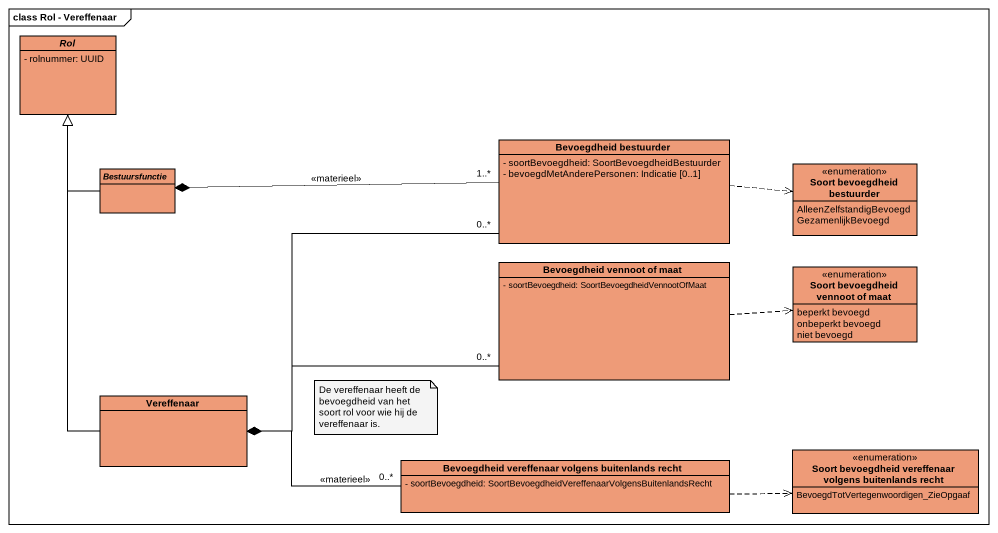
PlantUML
@startuml
mainframe class Rol - Vereffenaar
hide circle
hide empty members
skinparam classAttributeIconSize 0
abstract class Rol #EE9B78 {
  - rolnummer: UUID
}
class "Bevoegdheid bestuurder" as Bevoegdheid_bestuurder #EE9B78 {
  - soortBevoegdheid: SoortBevoegdheidBestuurder
  - bevoegdMetAnderePersonen: Indicatie [0..1]
}
enum "Soort bevoegdheid bestuurder" as Soort_bevoegdheid_bestuurder #EE9B78 {
  AlleenZelfstandigBevoegd
  GezamenlijkBevoegd
}
abstract class Bestuursfunctie #EE9B78
class "Bevoegdheid vennoot of maat" as Bevoegdheid_vennoot_of_maat #EE9B78 {
  - soortBevoegdheid: SoortBevoegdheidVennootOfMaat
}
enum "Soort bevoegdheid vennoot of maat" as Soort_bevoegdheid_vennoot #EE9B78 {
  beperkt bevoegd
  onbeperkt bevoegd
  niet bevoegd
}
class Vereffenaar #EE9B78
class "Bevoegdheid vereffenaar volgens buitenlands recht" as Bevoegdheid_vereffenaar #EE9B78 {
  - soortBevoegdheid: SoortBevoegdheidVereffenaarVolgensBuitenlandsRecht
}
enum "Soort bevoegdheid vereffenaar volgens buitenlands recht" as Soort_bevoegdheid #EE9B78 {
  BevoegdTotVertegenwoordigen_ZieOpgaaf
}
Bevoegdheid_bestuurder .right.> Soort_bevoegdheid_bestuurder
Bevoegdheid_bestuurder "1..*" -left-* Bestuursfunctie : <<materieel>>
Bevoegdheid_bestuurder "0..*" -left-* Vereffenaar
Bestuursfunctie -up-|> Rol
Bevoegdheid_vennoot_of_maat .right.> Soort_bevoegdheid_vennoot
Bevoegdheid_vennoot_of_maat "0..*" -left-* Vereffenaar
Vereffenaar -up-|> Rol
Bevoegdheid_vereffenaar "0..*" -left-* Vereffenaar : <<materieel>>
Bevoegdheid_vereffenaar .right.> Soort_bevoegdheid
note as N1
  De vereffenaar heeft de bevoegdheid van het soort rol voor wie hij de vereffenaar is.
end note
@enduml
